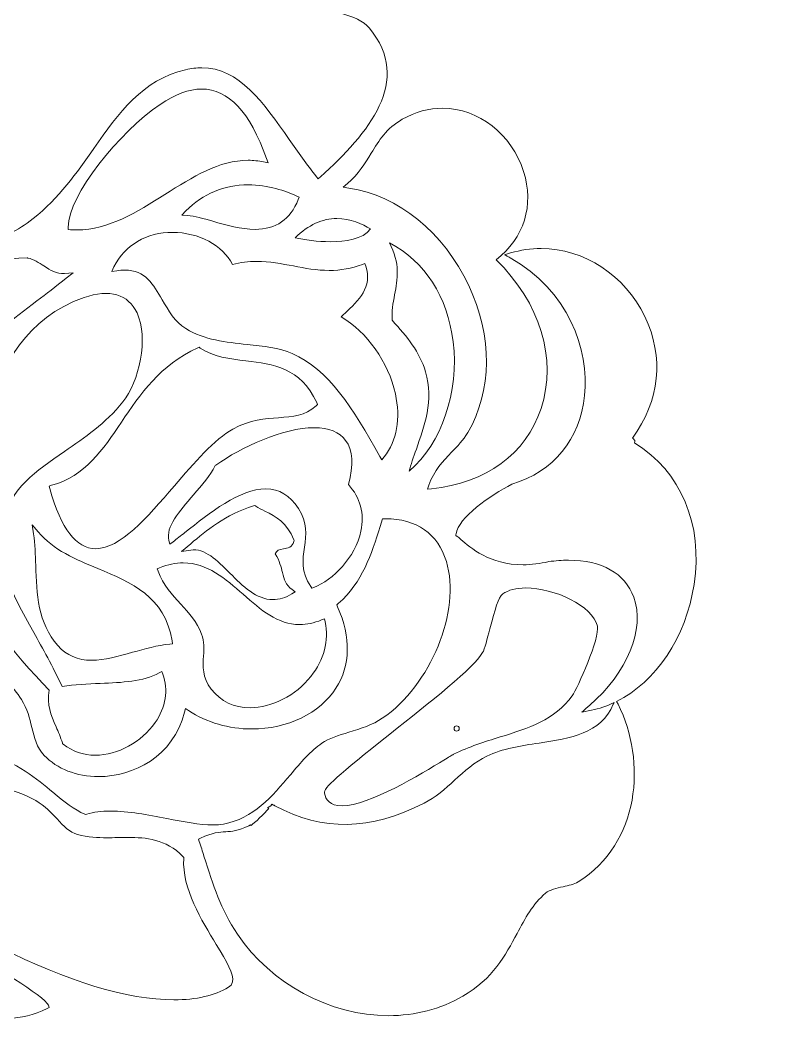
# Model space of a CAD drawing. Header units: millimetres. Extents: x -187 to 113, y -78 to 72.
# Drawn here: x -148.5 to -142.61, y -58.31 to -50.31 of the extents above; entities that cross this region are included whole.
import ezdxf

# ---------------------------------------------------------------- set-up
doc = ezdxf.new("R2010")
doc.units = ezdxf.units.MM
doc.header["$MEASUREMENT"] = 0
doc.layers.add('layer 1', color=7, linetype='Continuous')

msp = doc.modelspace()

# ---------------------------------------------------------------- linework, layer by layer
at = {"layer": 'layer 1', "color": 1, "lineweight": 35}
msp.add_open_spline([(38.43276, 72.15664), (38.43276, 72.15664), (-111.56738, 72.15664), (-111.56738, 72.15664), (-111.56738, 72.15664), (-152.98848, 72.15664), (-186.56732, 38.5779), (-186.56732, -2.84336), (-186.56732, -2.84336), (-186.56732, -44.26448), (-152.98848, -77.84336), (-111.56738, -77.84336), (-111.56738, -77.84336), (-111.56738, -77.84336), (38.43276, -77.84336), (38.43276, -77.84336), (38.43276, -77.84336), (79.85412, -77.84336), (113.43268, -44.26448), (113.43268, -2.84336), (113.43268, -2.84336), (113.43268, 38.5779), (79.85412, 72.15664), (38.43276, 72.15664)], degree=3, knots=[0, 0, 0, 0, 0.1428571, 0.1428571, 0.1428571, 0.1428572, 0.2857143, 0.2857143, 0.2857143, 0.2857143, 0.4285714, 0.4285714, 0.4285714, 0.4285714, 0.5714286, 0.5714286, 0.5714286, 0.5714286, 0.7142857, 0.7142857, 0.7142857, 0.7142857, 1, 1, 1, 1], dxfattribs=at)
msp.add_open_spline([(-181.35212, -6.19668), (-179.73306, -38.98574), (-153.05034, -66.0035), (-117.87722, -72.55)], degree=3, dxfattribs=at)
at = {"layer": 'layer 1', "color": 1, "lineweight": 9}
for points, knots in [([(-149.1832, -52.31978), (-149.1832, -52.31978), (-149.16802, -52.30616), (-149.16802, -52.30616), (-149.16802, -52.30616), (-149.04258, -52.1938), (-148.91284, -52.13776), (-148.77546, -52.07842), (-148.77546, -52.07842), (-148.65306, -52.02556), (-148.52648, -51.97088), (-148.40386, -51.87312), (-148.40386, -51.87312), (-148.20056, -51.7109), (-148.06006, -51.51182), (-147.92422, -51.31928), (-147.92422, -51.31928), (-147.72826, -51.04154), (-147.54318, -50.77924), (-147.20082, -50.69922), (-147.20082, -50.69922), (-147.1575, -50.68912), (-147.11502, -50.684), (-147.07452, -50.684), (-147.07452, -50.684), (-146.77948, -50.684), (-146.5875, -50.95856), (-146.3842, -51.24922), (-146.3842, -51.24922), (-146.31588, -51.3469), (-146.24526, -51.44792), (-146.16826, -51.5427), (-146.16826, -51.5427), (-146.16826, -51.5427), (-146.15466, -51.55938), (-146.15466, -51.55938), (-146.15466, -51.55938), (-146.15466, -51.55938), (-146.13874, -51.54498), (-146.13874, -51.54498), (-146.13874, -51.54498), (-145.75592, -51.19882), (-145.41042, -50.7887), (-145.75092, -50.3715), (-145.75092, -50.3715), (-145.80028, -50.31104), (-145.88248, -50.2846), (-145.96956, -50.25656), (-145.96956, -50.25656), (-146.05966, -50.22752), (-146.15286, -50.19754), (-146.20586, -50.12764), (-146.20586, -50.12764), (-146.24234, -50.07948), (-146.25978, -50.01096), (-146.2766, -49.94472), (-146.2766, -49.94472), (-146.29548, -49.87036), (-146.31502, -49.79352), (-146.3618, -49.73832), (-146.3618, -49.73832), (-146.4599, -49.6223), (-146.6252, -49.55308), (-146.80392, -49.55308), (-146.80392, -49.55308), (-146.95976, -49.55308), (-147.10362, -49.60426), (-147.20984, -49.69732), (-147.20984, -49.69732), (-147.32756, -49.70388), (-147.42884, -49.68068), (-147.5265, -49.6583), (-147.5265, -49.6583), (-147.6095, -49.63924), (-147.68796, -49.62122), (-147.77312, -49.62122), (-147.77312, -49.62122), (-147.81988, -49.62122), (-147.86422, -49.62672), (-147.90866, -49.63796), (-147.90866, -49.63796), (-148.44572, -49.7735), (-148.74268, -50.14462), (-148.8432, -50.80586), (-148.8432, -50.80586), (-148.86008, -50.91638), (-149.0012, -51.04638), (-149.1377, -51.1721), (-149.1377, -51.1721), (-149.28978, -51.31214), (-149.43342, -51.44442), (-149.44254, -51.5705), (-149.44254, -51.5705), (-149.46052, -51.81856), (-149.26358, -52.2296), (-149.19678, -52.30454), (-149.19678, -52.30454), (-149.19678, -52.30454), (-149.1832, -52.31978), (-149.1832, -52.31978)], [0, 0, 0, 0, 0.0384615, 0.0384615, 0.0384615, 0.0384615, 0.0769231, 0.0769231, 0.0769231, 0.0769231, 0.1153846, 0.1153846, 0.1153846, 0.1153846, 0.1538462, 0.1538462, 0.1538462, 0.1538462, 0.1923077, 0.1923077, 0.1923077, 0.1923077, 0.2307692, 0.2307692, 0.2307692, 0.2307692, 0.2692308, 0.2692308, 0.2692308, 0.2692308, 0.3076923, 0.3076923, 0.3076923, 0.3076923, 0.3461538, 0.3461538, 0.3461538, 0.3461539, 0.3846154, 0.3846154, 0.3846154, 0.3846154, 0.4230769, 0.4230769, 0.4230769, 0.4230769, 0.4615385, 0.4615385, 0.4615385, 0.4615385, 0.5, 0.5, 0.5, 0.5, 0.5384615, 0.5384615, 0.5384615, 0.5384615, 0.5769231, 0.5769231, 0.5769231, 0.5769231, 0.6153846, 0.6153846, 0.6153846, 0.6153846, 0.6538462, 0.6538462, 0.6538462, 0.6538462, 0.6923077, 0.6923077, 0.6923077, 0.6923077, 0.7307692, 0.7307692, 0.7307692, 0.7307692, 0.7692308, 0.7692308, 0.7692308, 0.7692308, 0.8076923, 0.8076923, 0.8076923, 0.8076923, 0.8461538, 0.8461538, 0.8461538, 0.8461539, 0.8846154, 0.8846154, 0.8846154, 0.8846154, 0.9230769, 0.9230769, 0.9230769, 0.9230769, 1, 1, 1, 1]), ([(-147.07584, -50.852), (-147.17482, -50.852), (-147.2846, -50.89266), (-147.4022, -50.97278), (-147.4022, -50.97278), (-147.72188, -51.19052), (-148.12738, -51.68938), (-148.12738, -51.93954), (-148.12738, -51.93954), (-148.12738, -51.93954), (-148.12738, -51.9587), (-148.12738, -51.9587), (-148.12738, -51.9587), (-148.12738, -51.9587), (-148.10846, -51.9602), (-148.10846, -51.9602), (-148.10846, -51.9602), (-148.09136, -51.9616), (-148.07424, -51.9623), (-148.0573, -51.9623), (-148.0573, -51.9623), (-147.8096, -51.96228), (-147.58348, -51.81998), (-147.36478, -51.6824), (-147.36478, -51.6824), (-147.14464, -51.5439), (-146.93668, -51.4131), (-146.70814, -51.4131), (-146.70814, -51.4131), (-146.6675, -51.4131), (-146.62678, -51.41742), (-146.5871, -51.42596), (-146.5871, -51.42596), (-146.5871, -51.42596), (-146.5511, -51.43368), (-146.5511, -51.43368), (-146.5511, -51.43368), (-146.5511, -51.43368), (-146.56354, -51.39864), (-146.56354, -51.39864), (-146.56354, -51.39864), (-146.69426, -51.0308), (-146.86186, -50.85202), (-147.07584, -50.852)], [0, 0, 0, 0, 0.0833333, 0.0833333, 0.0833333, 0.0833333, 0.1666667, 0.1666667, 0.1666667, 0.1666667, 0.25, 0.25, 0.25, 0.25, 0.3333333, 0.3333333, 0.3333333, 0.3333333, 0.4166667, 0.4166667, 0.4166667, 0.4166667, 0.5, 0.5, 0.5, 0.5, 0.5833333, 0.5833333, 0.5833333, 0.5833333, 0.6666667, 0.6666667, 0.6666667, 0.6666667, 0.75, 0.75, 0.75, 0.75, 0.8333333, 0.8333333, 0.8333333, 0.8333333, 1, 1, 1, 1]), ([(-144.39804, -53.36872), (-144.26914, -52.97798), (-144.40516, -52.53138), (-144.7532, -52.19782), (-144.7532, -52.19782), (-144.5323, -52.0252), (-144.45102, -51.76686), (-144.53574, -51.50184), (-144.53574, -51.50184), (-144.62964, -51.2079), (-144.89226, -51.00264), (-145.1743, -51.00264), (-145.1743, -51.00264), (-145.28236, -51.00262), (-145.38934, -51.03212), (-145.4923, -51.09026), (-145.4923, -51.09026), (-145.61786, -51.16114), (-145.67604, -51.25678), (-145.73762, -51.35806), (-145.73762, -51.35806), (-145.7861, -51.43778), (-145.83624, -51.52024), (-145.92388, -51.59614), (-145.92388, -51.59614), (-145.92388, -51.59614), (-145.9583, -51.62592), (-145.9583, -51.62592), (-145.9583, -51.62592), (-145.9583, -51.62592), (-145.91348, -51.63242), (-145.91348, -51.63242), (-145.91348, -51.63242), (-145.52674, -51.68866), (-145.1646, -51.98264), (-144.9684, -52.3997), (-144.9684, -52.3997), (-144.78026, -52.79958), (-144.78324, -53.23306), (-144.97634, -53.55932), (-144.97634, -53.55932), (-145.01198, -53.61966), (-145.05658, -53.66574), (-145.10384, -53.71446), (-145.10384, -53.71446), (-145.17172, -53.7845), (-145.24192, -53.85696), (-145.28294, -53.97424), (-145.28294, -53.97424), (-145.28294, -53.97424), (-145.2937, -54.00498), (-145.2937, -54.00498), (-145.2937, -54.00498), (-145.2937, -54.00498), (-145.2616, -54.00178), (-145.2616, -54.00178), (-145.2616, -54.00178), (-144.83144, -53.9591), (-144.51666, -53.72836), (-144.39804, -53.36872)], [0, 0, 0, 0, 0.0625, 0.0625, 0.0625, 0.0625, 0.125, 0.125, 0.125, 0.125, 0.1875, 0.1875, 0.1875, 0.1875, 0.25, 0.25, 0.25, 0.25, 0.3125, 0.3125, 0.3125, 0.3125, 0.375, 0.375, 0.375, 0.375, 0.4375, 0.4375, 0.4375, 0.4375, 0.5, 0.5, 0.5, 0.5, 0.5625, 0.5625, 0.5625, 0.5625, 0.625, 0.625, 0.625, 0.625, 0.6875, 0.6875, 0.6875, 0.6875, 0.75, 0.75, 0.75, 0.75, 0.8125, 0.8125, 0.8125, 0.8125, 0.875, 0.875, 0.875, 0.875, 1, 1, 1, 1]), ([(-146.70808, -51.60634), (-146.89744, -51.60634), (-147.06296, -51.67584), (-147.2, -51.81294), (-147.2, -51.81294), (-147.2, -51.81294), (-147.23204, -51.84494), (-147.23204, -51.84494), (-147.23204, -51.84494), (-147.23204, -51.84494), (-147.18714, -51.84834), (-147.18714, -51.84834), (-147.18714, -51.84834), (-147.13162, -51.8526), (-147.06076, -51.87272), (-146.98574, -51.89408), (-146.98574, -51.89408), (-146.88126, -51.9238), (-146.76282, -51.95748), (-146.65314, -51.95748), (-146.65314, -51.95748), (-146.48768, -51.95746), (-146.37632, -51.88068), (-146.31266, -51.72274), (-146.31266, -51.72274), (-146.31266, -51.72274), (-146.30522, -51.70432), (-146.30522, -51.70432), (-146.30522, -51.70432), (-146.30522, -51.70432), (-146.32312, -51.69602), (-146.32312, -51.69602), (-146.32312, -51.69602), (-146.41174, -51.65512), (-146.5505, -51.60636), (-146.70808, -51.60634)], [0, 0, 0, 0, 0.1, 0.1, 0.1, 0.1, 0.2, 0.2, 0.2, 0.2, 0.3, 0.3, 0.3, 0.3, 0.4, 0.4, 0.4, 0.4, 0.5, 0.5, 0.5, 0.5, 0.6, 0.6, 0.6, 0.6, 0.7, 0.7, 0.7, 0.7, 0.8, 0.8, 0.8, 0.8, 1, 1, 1, 1]), ([(-146.05816, -52.05518), (-146.1615, -52.05518), (-146.26446, -52.04008), (-146.33744, -52.02358), (-146.33744, -52.02358), (-146.2326, -51.92278), (-146.12196, -51.8717), (-146.0081, -51.8717), (-146.0081, -51.8717), (-145.90126, -51.87168), (-145.8079, -51.91614), (-145.74242, -51.95444), (-145.74242, -51.95444), (-145.80334, -52.03716), (-145.9458, -52.05518), (-146.05816, -52.05518)], [0, 0, 0, 0, 0.2, 0.2, 0.2, 0.2, 0.4, 0.4, 0.4, 0.4, 0.6, 0.6, 0.6, 0.6, 1, 1, 1, 1]), ([(-145.65396, -53.77444), (-145.65396, -53.77444), (-145.6351, -53.75018), (-145.6351, -53.75018), (-145.6351, -53.75018), (-145.53584, -53.6224), (-145.50444, -53.4461), (-145.54662, -53.25378), (-145.54662, -53.25378), (-145.60148, -53.00332), (-145.77216, -52.76378), (-145.9758, -52.64788), (-145.9758, -52.64788), (-145.9661, -52.63868), (-145.95624, -52.62948), (-145.94646, -52.6203), (-145.94646, -52.6203), (-145.83722, -52.51828), (-145.72428, -52.4129), (-145.78096, -52.2471), (-145.78096, -52.2471), (-145.78096, -52.2471), (-145.7878, -52.22716), (-145.7878, -52.22716), (-145.7878, -52.22716), (-145.7878, -52.22716), (-145.80738, -52.2344), (-145.80738, -52.2344), (-145.80738, -52.2344), (-145.89288, -52.26594), (-145.97834, -52.28128), (-146.06884, -52.28128), (-146.06884, -52.28128), (-146.1664, -52.28126), (-146.26016, -52.26352), (-146.35088, -52.24628), (-146.35088, -52.24628), (-146.44342, -52.22874), (-146.53912, -52.2106), (-146.6406, -52.2106), (-146.6406, -52.2106), (-146.70636, -52.21058), (-146.76874, -52.21814), (-146.83078, -52.2336), (-146.83078, -52.2336), (-146.90766, -52.08418), (-147.09894, -51.98116), (-147.30336, -51.98116), (-147.30336, -51.98116), (-147.50984, -51.98116), (-147.67848, -52.08048), (-147.76602, -52.25374), (-147.76602, -52.25374), (-147.76602, -52.25374), (-147.78414, -52.28956), (-147.78414, -52.28956), (-147.78414, -52.28956), (-147.78414, -52.28956), (-147.7448, -52.28366), (-147.7448, -52.28366), (-147.7448, -52.28366), (-147.72264, -52.28036), (-147.7013, -52.2787), (-147.68146, -52.2787), (-147.68146, -52.2787), (-147.51894, -52.27866), (-147.45402, -52.39222), (-147.38534, -52.5125), (-147.38534, -52.5125), (-147.33654, -52.59784), (-147.28612, -52.6861), (-147.19878, -52.74006), (-147.19878, -52.74006), (-147.05364, -52.82964), (-146.88198, -52.84744), (-146.7159, -52.86468), (-146.7159, -52.86468), (-146.58672, -52.87804), (-146.46468, -52.89072), (-146.36134, -52.93564), (-146.36134, -52.93564), (-146.07196, -53.06146), (-145.88432, -53.36452), (-145.66904, -53.74762), (-145.66904, -53.74762), (-145.66904, -53.74762), (-145.65396, -53.77444), (-145.65396, -53.77444)], [0, 0, 0, 0, 0.0434783, 0.0434783, 0.0434783, 0.0434783, 0.0869565, 0.0869565, 0.0869565, 0.0869565, 0.1304348, 0.1304348, 0.1304348, 0.1304348, 0.173913, 0.173913, 0.173913, 0.1739131, 0.2173913, 0.2173913, 0.2173913, 0.2173913, 0.2608696, 0.2608696, 0.2608696, 0.2608696, 0.3043478, 0.3043478, 0.3043478, 0.3043478, 0.3478261, 0.3478261, 0.3478261, 0.3478261, 0.3913043, 0.3913043, 0.3913043, 0.3913044, 0.4347826, 0.4347826, 0.4347826, 0.4347826, 0.4782609, 0.4782609, 0.4782609, 0.4782609, 0.5217391, 0.5217391, 0.5217391, 0.5217391, 0.5652174, 0.5652174, 0.5652174, 0.5652174, 0.6086957, 0.6086957, 0.6086957, 0.6086957, 0.6521739, 0.6521739, 0.6521739, 0.6521739, 0.6956522, 0.6956522, 0.6956522, 0.6956522, 0.7391304, 0.7391304, 0.7391304, 0.7391304, 0.7826087, 0.7826087, 0.7826087, 0.7826087, 0.826087, 0.826087, 0.826087, 0.826087, 0.8695652, 0.8695652, 0.8695652, 0.8695652, 0.9130435, 0.9130435, 0.9130435, 0.9130435, 1, 1, 1, 1]), ([(-145.09128, -52.84368), (-145.13386, -52.48928), (-145.3157, -52.2086), (-145.59418, -52.06314), (-145.59418, -52.06314), (-145.5066, -52.22578), (-145.53016, -52.3513), (-145.55306, -52.4731), (-145.55306, -52.4731), (-145.56566, -52.54038), (-145.57762, -52.60404), (-145.572, -52.67424), (-145.572, -52.67424), (-145.45494, -52.80384), (-145.3547, -52.92446), (-145.3089, -53.08018), (-145.3089, -53.08018), (-145.24314, -53.304), (-145.31994, -53.5173), (-145.38168, -53.68872), (-145.38168, -53.68872), (-145.40504, -53.7537), (-145.42612, -53.8121), (-145.4371, -53.86342), (-145.4371, -53.86342), (-145.18184, -53.6413), (-145.04378, -53.23936), (-145.09128, -52.84368)], [0, 0, 0, 0, 0.25, 0.25, 0.25, 0.25, 0.375, 0.375, 0.375, 0.375, 0.5, 0.5, 0.5, 0.5, 0.625, 0.625, 0.625, 0.625, 0.75, 0.75, 0.75, 0.75, 0.875, 0.875, 0.875, 0.875, 1, 1, 1, 1]), ([(-143.66186, -53.64008), (-143.6604, -53.6377), (-143.6595, -53.63492), (-143.65898, -53.63178), (-143.65898, -53.63178), (-143.65698, -53.6186), (-143.66496, -53.61012), (-143.67742, -53.60362), (-143.67742, -53.60362), (-143.46234, -53.31056), (-143.42638, -52.96254), (-143.5796, -52.6447), (-143.5796, -52.6447), (-143.73654, -52.31902), (-144.0577, -52.10862), (-144.39782, -52.10862), (-144.39782, -52.10862), (-144.47844, -52.1086), (-144.55942, -52.12038), (-144.63854, -52.1436), (-144.63854, -52.1436), (-144.63854, -52.1436), (-144.68636, -52.15764), (-144.68636, -52.15764), (-144.68636, -52.15764), (-144.68636, -52.15764), (-144.64262, -52.18172), (-144.64262, -52.18172), (-144.64262, -52.18172), (-144.18454, -52.43418), (-144.01748, -52.9084), (-144.05512, -53.26638), (-144.05512, -53.26638), (-144.09152, -53.6128), (-144.29898, -53.86718), (-144.62772, -53.96566), (-144.62772, -53.96566), (-144.80028, -54.05374), (-145.0512, -54.2333), (-145.06872, -54.35656), (-145.06872, -54.35656), (-145.06872, -54.35656), (-145.07056, -54.36982), (-145.07056, -54.36982), (-145.07056, -54.36982), (-145.07056, -54.36982), (-145.0594, -54.377), (-145.0594, -54.377), (-145.0594, -54.377), (-145.0531, -54.38106), (-145.04222, -54.39066), (-145.02958, -54.40174), (-145.02958, -54.40174), (-144.95618, -54.46636), (-144.80336, -54.60088), (-144.53954, -54.60088), (-144.53954, -54.60088), (-144.47434, -54.60088), (-144.40584, -54.59236), (-144.33806, -54.57596), (-144.33806, -54.57596), (-144.28416, -54.56872), (-144.23188, -54.56508), (-144.18282, -54.56508), (-144.18282, -54.56508), (-143.91902, -54.56506), (-143.73608, -54.66826), (-143.66764, -54.85562), (-143.66764, -54.85562), (-143.576, -55.10644), (-143.71662, -55.4501), (-144.01744, -55.71068), (-144.01744, -55.71068), (-144.01744, -55.71068), (-144.07656, -55.7619), (-144.07656, -55.7619), (-144.07656, -55.7619), (-144.07656, -55.7619), (-144.00012, -55.74678), (-144.00012, -55.74678), (-144.00012, -55.74678), (-143.93914, -55.73472), (-143.87994, -55.71418), (-143.8227, -55.6876), (-143.8227, -55.6876), (-143.8227, -55.6876), (-143.82828, -55.70028), (-143.82828, -55.70028), (-143.82828, -55.70028), (-143.9302, -55.93252), (-144.16512, -55.96808), (-144.4139, -56.00568), (-144.4139, -56.00568), (-144.55524, -56.02708), (-144.70142, -56.0492), (-144.82622, -56.10946), (-144.82622, -56.10946), (-144.92068, -56.15514), (-145.00176, -56.22814), (-145.08018, -56.29874), (-145.08018, -56.29874), (-145.15488, -56.36602), (-145.23218, -56.43564), (-145.31958, -56.4795), (-145.31958, -56.4795), (-145.74958, -56.69564), (-146.11504, -56.70248), (-146.49796, -56.50048), (-146.49796, -56.50048), (-146.49796, -56.50048), (-146.50176, -56.49424), (-146.50176, -56.49424), (-146.50176, -56.49424), (-146.50176, -56.49424), (-146.50878, -56.49424), (-146.50878, -56.49424), (-146.50878, -56.49424), (-146.50878, -56.49424), (-146.52142, -56.48646), (-146.52142, -56.48646), (-146.52142, -56.48646), (-146.52142, -56.48646), (-146.5281, -56.49966), (-146.5281, -56.49966), (-146.5281, -56.49966), (-146.5281, -56.49966), (-146.55588, -56.5165), (-146.55588, -56.5165), (-146.55588, -56.5165), (-146.55588, -56.5165), (-146.5453, -56.52212), (-146.5453, -56.52212), (-146.5453, -56.52212), (-146.57894, -56.55908), (-146.65828, -56.6386), (-146.68526, -56.65466), (-146.68526, -56.65466), (-146.68526, -56.65466), (-146.68846, -56.65062), (-146.68846, -56.65062), (-146.68846, -56.65062), (-146.68846, -56.65062), (-146.70308, -56.6577), (-146.70308, -56.6577), (-146.70308, -56.6577), (-146.79024, -56.69982), (-146.83644, -56.7022), (-146.88532, -56.7047), (-146.88532, -56.7047), (-146.93602, -56.70722), (-146.98852, -56.70988), (-147.08298, -56.75548), (-147.08298, -56.75548), (-147.08298, -56.75548), (-147.0992, -56.7633), (-147.0992, -56.7633), (-147.0992, -56.7633), (-147.0992, -56.7633), (-147.09362, -56.7806), (-147.09362, -56.7806), (-147.09362, -56.7806), (-147.08054, -56.82112), (-147.0683, -56.86016), (-147.0564, -56.89794), (-147.0564, -56.89794), (-146.98322, -57.13034), (-146.9255, -57.31394), (-146.79136, -57.51318), (-146.79136, -57.51318), (-146.52872, -57.90266), (-146.06166, -58.15434), (-145.6014, -58.15438), (-145.6014, -58.15438), (-145.39082, -58.15438), (-145.19342, -58.10258), (-145.01456, -58.00048), (-145.01456, -58.00048), (-144.77976, -57.86652), (-144.67776, -57.67584), (-144.58778, -57.5076), (-144.58778, -57.5076), (-144.52354, -57.38742), (-144.46288, -57.27396), (-144.36204, -57.1891), (-144.36204, -57.1891), (-144.32952, -57.1617), (-144.27594, -57.14972), (-144.22414, -57.13816), (-144.22414, -57.13816), (-144.1794, -57.12816), (-144.13716, -57.1187), (-144.10606, -57.09948), (-144.10606, -57.09948), (-143.6196, -56.79738), (-143.56398, -56.15028), (-143.79128, -55.69928), (-143.79128, -55.69928), (-143.79128, -55.69928), (-143.80204, -55.6779), (-143.80204, -55.6779), (-143.80204, -55.6779), (-143.49416, -55.52482), (-143.25456, -55.17388), (-143.1914, -54.75564), (-143.1914, -54.75564), (-143.11956, -54.2801), (-143.29488, -53.86764), (-143.66186, -53.64008)], [0, 0, 0, 0, 0.0188679, 0.0188679, 0.0188679, 0.0188679, 0.0377358, 0.0377358, 0.0377358, 0.0377359, 0.0566038, 0.0566038, 0.0566038, 0.0566038, 0.0754717, 0.0754717, 0.0754717, 0.0754717, 0.0943396, 0.0943396, 0.0943396, 0.0943396, 0.1132075, 0.1132075, 0.1132075, 0.1132076, 0.1320755, 0.1320755, 0.1320755, 0.1320755, 0.1509434, 0.1509434, 0.1509434, 0.1509434, 0.1698113, 0.1698113, 0.1698113, 0.1698113, 0.1886792, 0.1886792, 0.1886792, 0.1886793, 0.2075472, 0.2075472, 0.2075472, 0.2075472, 0.2264151, 0.2264151, 0.2264151, 0.2264151, 0.245283, 0.245283, 0.245283, 0.245283, 0.2641509, 0.2641509, 0.2641509, 0.264151, 0.2830189, 0.2830189, 0.2830189, 0.2830189, 0.3018868, 0.3018868, 0.3018868, 0.3018868, 0.3207547, 0.3207547, 0.3207547, 0.3207547, 0.3396226, 0.3396226, 0.3396226, 0.3396227, 0.3584906, 0.3584906, 0.3584906, 0.3584906, 0.3773585, 0.3773585, 0.3773585, 0.3773585, 0.3962264, 0.3962264, 0.3962264, 0.3962264, 0.4150943, 0.4150943, 0.4150943, 0.4150943, 0.4339623, 0.4339623, 0.4339623, 0.4339623, 0.4528302, 0.4528302, 0.4528302, 0.4528302, 0.4716981, 0.4716981, 0.4716981, 0.4716981, 0.490566, 0.490566, 0.490566, 0.490566, 0.509434, 0.509434, 0.509434, 0.509434, 0.5283019, 0.5283019, 0.5283019, 0.5283019, 0.5471698, 0.5471698, 0.5471698, 0.5471698, 0.5660377, 0.5660377, 0.5660377, 0.5660377, 0.5849057, 0.5849057, 0.5849057, 0.5849057, 0.6037736, 0.6037736, 0.6037736, 0.6037736, 0.6226415, 0.6226415, 0.6226415, 0.6226415, 0.6415094, 0.6415094, 0.6415094, 0.6415094, 0.6603774, 0.6603774, 0.6603774, 0.6603774, 0.6792453, 0.6792453, 0.6792453, 0.6792453, 0.6981132, 0.6981132, 0.6981132, 0.6981132, 0.7169811, 0.7169811, 0.7169811, 0.7169811, 0.7358491, 0.7358491, 0.7358491, 0.7358491, 0.754717, 0.754717, 0.754717, 0.754717, 0.7735849, 0.7735849, 0.7735849, 0.7735849, 0.7924528, 0.7924528, 0.7924528, 0.7924528, 0.8113208, 0.8113208, 0.8113208, 0.8113208, 0.8301887, 0.8301887, 0.8301887, 0.8301887, 0.8490566, 0.8490566, 0.8490566, 0.8490566, 0.8679245, 0.8679245, 0.8679245, 0.8679245, 0.8867925, 0.8867925, 0.8867925, 0.8867925, 0.9056604, 0.9056604, 0.9056604, 0.9056604, 0.9245283, 0.9245283, 0.9245283, 0.9245283, 0.9433962, 0.9433962, 0.9433962, 0.9433962, 0.9622642, 0.9622642, 0.9622642, 0.9622642, 1, 1, 1, 1]), ([(-149.02652, -54.71586), (-149.02652, -54.71586), (-149.01216, -54.71896), (-149.01216, -54.71896), (-149.01216, -54.71896), (-149.01216, -54.71896), (-149.0046, -54.70618), (-149.0046, -54.70618), (-149.0046, -54.70618), (-148.84818, -54.44034), (-148.8842, -54.12718), (-148.91896, -53.82434), (-148.91896, -53.82434), (-148.95286, -53.52878), (-148.98796, -53.22318), (-148.8381, -52.97182), (-148.8381, -52.97182), (-148.72888, -52.78834), (-148.57192, -52.67048), (-148.3732, -52.52122), (-148.3732, -52.52122), (-148.29988, -52.46612), (-148.22404, -52.40918), (-148.14202, -52.34266), (-148.14202, -52.34266), (-148.14202, -52.34266), (-148.08894, -52.2997), (-148.08894, -52.2997), (-148.08894, -52.2997), (-148.08894, -52.2997), (-148.15662, -52.30584), (-148.15662, -52.30584), (-148.15662, -52.30584), (-148.2181, -52.3113), (-148.26644, -52.27962), (-148.31852, -52.2458), (-148.31852, -52.2458), (-148.35768, -52.22036), (-148.39818, -52.19408), (-148.44532, -52.1834), (-148.44532, -52.1834), (-148.44532, -52.1834), (-148.44764, -52.18288), (-148.44764, -52.18288), (-148.44764, -52.18288), (-148.44764, -52.18288), (-148.45, -52.18288), (-148.45, -52.18288), (-148.45, -52.18288), (-148.81202, -52.18648), (-149.13272, -52.37424), (-149.3078, -52.68516), (-149.3078, -52.68516), (-149.4683, -52.97014), (-149.47352, -53.30106), (-149.32236, -53.57258), (-149.32236, -53.57258), (-149.41072, -53.7745), (-149.4963, -54.18456), (-149.35946, -54.46062), (-149.35946, -54.46062), (-149.29206, -54.59664), (-149.18004, -54.68252), (-149.02652, -54.71586)], [0, 0, 0, 0, 0.0588235, 0.0588235, 0.0588235, 0.0588235, 0.1176471, 0.1176471, 0.1176471, 0.1176471, 0.1764706, 0.1764706, 0.1764706, 0.1764706, 0.2352941, 0.2352941, 0.2352941, 0.2352941, 0.2941176, 0.2941176, 0.2941176, 0.2941177, 0.3529412, 0.3529412, 0.3529412, 0.3529412, 0.4117647, 0.4117647, 0.4117647, 0.4117647, 0.4705882, 0.4705882, 0.4705882, 0.4705882, 0.5294118, 0.5294118, 0.5294118, 0.5294118, 0.5882353, 0.5882353, 0.5882353, 0.5882353, 0.6470588, 0.6470588, 0.6470588, 0.6470588, 0.7058824, 0.7058824, 0.7058824, 0.7058824, 0.7647059, 0.7647059, 0.7647059, 0.7647059, 0.8235294, 0.8235294, 0.8235294, 0.8235294, 0.8823529, 0.8823529, 0.8823529, 0.882353, 1, 1, 1, 1]), ([(-148.22236, -55.878), (-148.2048, -55.91796), (-148.18662, -55.9593), (-148.17292, -56.00462), (-148.17292, -56.00462), (-148.17292, -56.00462), (-148.17106, -56.01078), (-148.17106, -56.01078), (-148.17106, -56.01078), (-148.17106, -56.01078), (-148.16604, -56.01482), (-148.16604, -56.01482), (-148.16604, -56.01482), (-148.09512, -56.07188), (-148.00742, -56.10208), (-147.91244, -56.10208), (-147.91244, -56.10208), (-147.73722, -56.10208), (-147.54796, -55.99858), (-147.44146, -55.84454), (-147.44146, -55.84454), (-147.35754, -55.72312), (-147.33598, -55.58794), (-147.38074, -55.46386), (-147.38074, -55.46386), (-147.38074, -55.46386), (-147.38878, -55.44146), (-147.38878, -55.44146), (-147.38878, -55.44146), (-147.38878, -55.44146), (-147.40964, -55.4527), (-147.40964, -55.4527), (-147.40964, -55.4527), (-147.53826, -55.5223), (-147.70146, -55.52876), (-147.87422, -55.53564), (-147.87422, -55.53564), (-147.97418, -55.53958), (-148.0774, -55.54372), (-148.17456, -55.5611), (-148.17456, -55.5611), (-148.24946, -55.40102), (-148.32842, -55.26008), (-148.39832, -55.13532), (-148.39832, -55.13532), (-148.58204, -54.80734), (-148.71478, -54.57038), (-148.6427, -54.26296), (-148.6427, -54.26296), (-148.58048, -53.9971), (-148.38386, -53.86308), (-148.15616, -53.70792), (-148.15616, -53.70792), (-147.99738, -53.59964), (-147.83314, -53.48772), (-147.69658, -53.3181), (-147.69658, -53.3181), (-147.56738, -53.1579), (-147.49028, -52.8159), (-147.58446, -52.61508), (-147.58446, -52.61508), (-147.65292, -52.46914), (-147.80068, -52.42532), (-148.00242, -52.49518), (-148.00242, -52.49518), (-148.45188, -52.65062), (-148.67026, -53.0508), (-148.7207, -53.34628), (-148.7207, -53.34628), (-148.74148, -53.4685), (-148.7144, -53.58994), (-148.68816, -53.7074), (-148.68816, -53.7074), (-148.66724, -53.80126), (-148.64746, -53.88992), (-148.65094, -53.97714), (-148.65094, -53.97714), (-148.65588, -54.0941), (-148.70536, -54.18954), (-148.75322, -54.28174), (-148.75322, -54.28174), (-148.79064, -54.35386), (-148.82592, -54.42194), (-148.83608, -54.4942), (-148.83608, -54.4942), (-148.89844, -54.93356), (-148.55586, -55.29716), (-148.27644, -55.59006), (-148.27644, -55.59006), (-148.29992, -55.70134), (-148.26222, -55.78724), (-148.22236, -55.878)], [0, 0, 0, 0, 0.0416667, 0.0416667, 0.0416667, 0.0416667, 0.0833333, 0.0833333, 0.0833333, 0.0833333, 0.125, 0.125, 0.125, 0.125, 0.1666667, 0.1666667, 0.1666667, 0.1666667, 0.2083333, 0.2083333, 0.2083333, 0.2083333, 0.25, 0.25, 0.25, 0.25, 0.2916667, 0.2916667, 0.2916667, 0.2916667, 0.3333333, 0.3333333, 0.3333333, 0.3333333, 0.375, 0.375, 0.375, 0.375, 0.4166667, 0.4166667, 0.4166667, 0.4166667, 0.4583333, 0.4583333, 0.4583333, 0.4583333, 0.5, 0.5, 0.5, 0.5, 0.5416667, 0.5416667, 0.5416667, 0.5416667, 0.5833333, 0.5833333, 0.5833333, 0.5833333, 0.625, 0.625, 0.625, 0.625, 0.6666667, 0.6666667, 0.6666667, 0.6666667, 0.7083333, 0.7083333, 0.7083333, 0.7083333, 0.75, 0.75, 0.75, 0.75, 0.7916667, 0.7916667, 0.7916667, 0.7916667, 0.8333333, 0.8333333, 0.8333333, 0.8333333, 0.875, 0.875, 0.875, 0.875, 0.9166667, 0.9166667, 0.9166667, 0.9166667, 1, 1, 1, 1]), ([(-148.2578, -53.97474), (-148.2578, -53.97474), (-148.27772, -53.98034), (-148.27772, -53.98034), (-148.27772, -53.98034), (-148.27772, -53.98034), (-148.27206, -54.00042), (-148.27206, -54.00042), (-148.27206, -54.00042), (-148.18224, -54.31906), (-148.06382, -54.47398), (-147.90992, -54.47404), (-147.90992, -54.47404), (-147.71696, -54.47404), (-147.50932, -54.23322), (-147.28956, -53.97824), (-147.28956, -53.97824), (-147.13414, -53.79788), (-146.9734, -53.61142), (-146.82768, -53.53162), (-146.82768, -53.53162), (-146.69306, -53.45786), (-146.57406, -53.44938), (-146.469, -53.44188), (-146.469, -53.44188), (-146.35644, -53.43384), (-146.25926, -53.42696), (-146.17132, -53.34744), (-146.17132, -53.34744), (-146.17132, -53.34744), (-146.15996, -53.33718), (-146.15996, -53.33718), (-146.15996, -53.33718), (-146.15996, -53.33718), (-146.1664, -53.32322), (-146.1664, -53.32322), (-146.1664, -53.32322), (-146.29454, -53.04536), (-146.51344, -53.01916), (-146.72516, -52.9938), (-146.72516, -52.9938), (-146.85632, -52.97808), (-146.9802, -52.96326), (-147.08548, -52.89272), (-147.08548, -52.89272), (-147.08548, -52.89272), (-147.09492, -52.88638), (-147.09492, -52.88638), (-147.09492, -52.88638), (-147.09492, -52.88638), (-147.10526, -52.89114), (-147.10526, -52.89114), (-147.10526, -52.89114), (-147.40406, -53.02852), (-147.55838, -53.2569), (-147.70758, -53.47776), (-147.70758, -53.47776), (-147.85446, -53.69524), (-147.99322, -53.90064), (-148.2578, -53.97474)], [0, 0, 0, 0, 0.0625, 0.0625, 0.0625, 0.0625, 0.125, 0.125, 0.125, 0.125, 0.1875, 0.1875, 0.1875, 0.1875, 0.25, 0.25, 0.25, 0.25, 0.3125, 0.3125, 0.3125, 0.3125, 0.375, 0.375, 0.375, 0.375, 0.4375, 0.4375, 0.4375, 0.4375, 0.5, 0.5, 0.5, 0.5, 0.5625, 0.5625, 0.5625, 0.5625, 0.625, 0.625, 0.625, 0.625, 0.6875, 0.6875, 0.6875, 0.6875, 0.75, 0.75, 0.75, 0.75, 0.8125, 0.8125, 0.8125, 0.8125, 0.875, 0.875, 0.875, 0.875, 1, 1, 1, 1]), ([(-145.81872, -54.3348), (-145.7899, -54.19816), (-145.8238, -54.07212), (-145.91666, -53.96958), (-145.91666, -53.96958), (-145.87466, -53.81454), (-145.88226, -53.69718), (-145.93932, -53.62056), (-145.93932, -53.62056), (-145.98852, -53.55446), (-146.07186, -53.52098), (-146.18698, -53.52098), (-146.18698, -53.52098), (-146.43432, -53.52096), (-146.7626, -53.6738), (-146.963, -53.81576), (-146.963, -53.81576), (-146.963, -53.81576), (-146.96732, -53.81884), (-146.96732, -53.81884), (-146.96732, -53.81884), (-146.96732, -53.81884), (-146.96966, -53.82366), (-146.96966, -53.82366), (-146.96966, -53.82366), (-147.00352, -53.89394), (-147.07266, -53.97338), (-147.13948, -54.05016), (-147.13948, -54.05016), (-147.25284, -54.18038), (-147.35998, -54.30344), (-147.33272, -54.40888), (-147.33272, -54.40888), (-147.33272, -54.40888), (-147.32498, -54.43884), (-147.32498, -54.43884), (-147.32498, -54.43884), (-147.32498, -54.43884), (-147.30056, -54.42014), (-147.30056, -54.42014), (-147.30056, -54.42014), (-147.27114, -54.39766), (-147.23968, -54.37266), (-147.20652, -54.3463), (-147.20652, -54.3463), (-147.01368, -54.19304), (-146.77372, -54.00234), (-146.56812, -54.00234), (-146.56812, -54.00234), (-146.46278, -54.00232), (-146.37878, -54.05286), (-146.31138, -54.15682), (-146.31138, -54.15682), (-146.23736, -54.27118), (-146.25056, -54.36368), (-146.26448, -54.46154), (-146.26448, -54.46154), (-146.27826, -54.55828), (-146.29256, -54.65834), (-146.21406, -54.77266), (-146.21406, -54.77266), (-146.21406, -54.77266), (-146.2047, -54.78626), (-146.2047, -54.78626), (-146.2047, -54.78626), (-146.2047, -54.78626), (-146.18952, -54.78004), (-146.18952, -54.78004), (-146.18952, -54.78004), (-146.039, -54.71862), (-145.86334, -54.54596), (-145.81872, -54.3348)], [0, 0, 0, 0, 0.0526316, 0.0526316, 0.0526316, 0.0526316, 0.1052632, 0.1052632, 0.1052632, 0.1052632, 0.1578947, 0.1578947, 0.1578947, 0.1578947, 0.2105263, 0.2105263, 0.2105263, 0.2105263, 0.2631579, 0.2631579, 0.2631579, 0.2631579, 0.3157895, 0.3157895, 0.3157895, 0.3157895, 0.3684211, 0.3684211, 0.3684211, 0.3684211, 0.4210526, 0.4210526, 0.4210526, 0.4210526, 0.4736842, 0.4736842, 0.4736842, 0.4736842, 0.5263158, 0.5263158, 0.5263158, 0.5263158, 0.5789474, 0.5789474, 0.5789474, 0.5789474, 0.6315789, 0.6315789, 0.6315789, 0.631579, 0.6842105, 0.6842105, 0.6842105, 0.6842105, 0.7368421, 0.7368421, 0.7368421, 0.7368421, 0.7894737, 0.7894737, 0.7894737, 0.7894737, 0.8421053, 0.8421053, 0.8421053, 0.8421053, 0.8947368, 0.8947368, 0.8947368, 0.8947369, 1, 1, 1, 1]), ([(-146.42912, -54.4759), (-146.39764, -54.47026), (-146.35842, -54.46332), (-146.34682, -54.41716), (-146.34682, -54.41716), (-146.34682, -54.41716), (-146.3452, -54.41062), (-146.3452, -54.41062), (-146.3452, -54.41062), (-146.3452, -54.41062), (-146.34768, -54.40434), (-146.34768, -54.40434), (-146.34768, -54.40434), (-146.40232, -54.26656), (-146.4903, -54.22174), (-146.5754, -54.17836), (-146.5754, -54.17836), (-146.59982, -54.1659), (-146.62506, -54.15302), (-146.64872, -54.13816), (-146.64872, -54.13816), (-146.64872, -54.13816), (-146.65664, -54.13314), (-146.65664, -54.13314), (-146.65664, -54.13314), (-146.65664, -54.13314), (-146.6656, -54.13598), (-146.6656, -54.13598), (-146.6656, -54.13598), (-146.88776, -54.20594), (-147.0393, -54.33292), (-147.16106, -54.43492), (-147.16106, -54.43492), (-147.16106, -54.43492), (-147.23356, -54.49552), (-147.23356, -54.49552), (-147.23356, -54.49552), (-147.23356, -54.49552), (-147.16118, -54.48494), (-147.16118, -54.48494), (-147.16118, -54.48494), (-147.04996, -54.46866), (-146.95406, -54.56498), (-146.85178, -54.66736), (-146.85178, -54.66736), (-146.74956, -54.7697), (-146.64384, -54.8755), (-146.5122, -54.8755), (-146.5122, -54.8755), (-146.46322, -54.8755), (-146.41314, -54.86034), (-146.36336, -54.8304), (-146.36336, -54.8304), (-146.36336, -54.8304), (-146.336, -54.81392), (-146.336, -54.81392), (-146.336, -54.81392), (-146.336, -54.81392), (-146.36214, -54.79552), (-146.36214, -54.79552), (-146.36214, -54.79552), (-146.41366, -54.7594), (-146.42354, -54.7188), (-146.43724, -54.66268), (-146.43724, -54.66268), (-146.44786, -54.61908), (-146.4599, -54.56994), (-146.49474, -54.51462), (-146.49474, -54.51462), (-146.48378, -54.48704), (-146.4621, -54.48176), (-146.42912, -54.4759)], [0, 0, 0, 0, 0.0526316, 0.0526316, 0.0526316, 0.0526316, 0.1052632, 0.1052632, 0.1052632, 0.1052632, 0.1578947, 0.1578947, 0.1578947, 0.1578947, 0.2105263, 0.2105263, 0.2105263, 0.2105263, 0.2631579, 0.2631579, 0.2631579, 0.2631579, 0.3157895, 0.3157895, 0.3157895, 0.3157895, 0.3684211, 0.3684211, 0.3684211, 0.3684211, 0.4210526, 0.4210526, 0.4210526, 0.4210526, 0.4736842, 0.4736842, 0.4736842, 0.4736842, 0.5263158, 0.5263158, 0.5263158, 0.5263158, 0.5789474, 0.5789474, 0.5789474, 0.5789474, 0.6315789, 0.6315789, 0.6315789, 0.631579, 0.6842105, 0.6842105, 0.6842105, 0.6842105, 0.7368421, 0.7368421, 0.7368421, 0.7368421, 0.7894737, 0.7894737, 0.7894737, 0.7894737, 0.8421053, 0.8421053, 0.8421053, 0.8421053, 0.8947368, 0.8947368, 0.8947368, 0.8947369, 1, 1, 1, 1]), ([(-145.62528, -54.2376), (-145.62528, -54.2376), (-145.64872, -54.23782), (-145.64872, -54.23782), (-145.64872, -54.23782), (-145.64872, -54.23782), (-145.66774, -54.29842), (-145.66774, -54.29842), (-145.66774, -54.29842), (-145.73768, -54.52252), (-145.80372, -54.73418), (-145.99738, -54.90718), (-145.99738, -54.90718), (-145.99738, -54.90718), (-146.00862, -54.91724), (-146.00862, -54.91724), (-146.00862, -54.91724), (-146.00862, -54.91724), (-146.00254, -54.93112), (-146.00254, -54.93112), (-146.00254, -54.93112), (-145.89642, -55.17356), (-145.90088, -55.39584), (-146.01544, -55.574), (-146.01544, -55.574), (-146.1427, -55.7719), (-146.39736, -55.89486), (-146.68, -55.89488), (-146.68, -55.89488), (-146.86154, -55.89488), (-147.03362, -55.8446), (-147.17774, -55.74942), (-147.17774, -55.74942), (-147.17774, -55.74942), (-147.20172, -55.7336), (-147.20172, -55.7336), (-147.20172, -55.7336), (-147.20172, -55.7336), (-147.2088, -55.76162), (-147.2088, -55.76162), (-147.2088, -55.76162), (-147.29766, -56.1128), (-147.61428, -56.27002), (-147.88866, -56.27004), (-147.88866, -56.27004), (-148.06032, -56.27004), (-148.21624, -56.20914), (-148.31626, -56.10294), (-148.31626, -56.10294), (-148.37598, -56.03948), (-148.39444, -55.96308), (-148.41408, -55.88224), (-148.41408, -55.88224), (-148.43128, -55.81104), (-148.4491, -55.7374), (-148.49514, -55.6638), (-148.49514, -55.6638), (-148.5628, -55.55564), (-148.66392, -55.47294), (-148.76176, -55.39292), (-148.76176, -55.39292), (-148.88576, -55.29156), (-149.00288, -55.19578), (-149.02208, -55.0662), (-149.02208, -55.0662), (-149.02208, -55.0662), (-149.02864, -55.02198), (-149.02864, -55.02198), (-149.02864, -55.02198), (-149.02864, -55.02198), (-149.05776, -55.05558), (-149.05776, -55.05558), (-149.05776, -55.05558), (-149.28836, -55.32166), (-149.30418, -55.636), (-149.10016, -55.89644), (-149.10016, -55.89644), (-149.01624, -56.00354), (-148.8874, -56.04908), (-148.75102, -56.09732), (-148.75102, -56.09732), (-148.65398, -56.13162), (-148.55364, -56.16706), (-148.46582, -56.22686), (-148.46582, -56.22686), (-148.3819, -56.2841), (-148.31076, -56.3423), (-148.24792, -56.39366), (-148.24792, -56.39366), (-148.15726, -56.46776), (-148.07896, -56.53184), (-147.995, -56.56666), (-147.995, -56.56666), (-147.995, -56.56666), (-147.98816, -56.56946), (-147.98816, -56.56946), (-147.98816, -56.56946), (-147.98816, -56.56946), (-147.98112, -56.56722), (-147.98112, -56.56722), (-147.98112, -56.56722), (-147.92752, -56.5502), (-147.86574, -56.54194), (-147.7922, -56.54194), (-147.7922, -56.54194), (-147.65314, -56.54192), (-147.49918, -56.57174), (-147.35022, -56.60058), (-147.35022, -56.60058), (-147.21628, -56.62648), (-147.08984, -56.65094), (-146.98652, -56.65094), (-146.98652, -56.65094), (-146.9553, -56.65094), (-146.9281, -56.6488), (-146.9033, -56.64432), (-146.9033, -56.64432), (-146.66862, -56.60194), (-146.5192, -56.42588), (-146.3747, -56.2556), (-146.3747, -56.2556), (-146.2926, -56.15892), (-146.21508, -56.0676), (-146.12648, -56.00686), (-146.12648, -56.00686), (-146.07276, -55.97004), (-145.99534, -55.94606), (-145.91332, -55.9206), (-145.91332, -55.9206), (-145.82116, -55.89204), (-145.72602, -55.8625), (-145.6501, -55.81102), (-145.6501, -55.81102), (-145.26892, -55.55256), (-145.02822, -54.9631), (-145.14508, -54.5742), (-145.14508, -54.5742), (-145.2103, -54.35714), (-145.38088, -54.2376), (-145.62528, -54.2376)], [0, 0, 0, 0, 0.0277778, 0.0277778, 0.0277778, 0.0277778, 0.0555556, 0.0555556, 0.0555556, 0.0555556, 0.0833333, 0.0833333, 0.0833333, 0.0833333, 0.1111111, 0.1111111, 0.1111111, 0.1111111, 0.1388889, 0.1388889, 0.1388889, 0.1388889, 0.1666667, 0.1666667, 0.1666667, 0.1666667, 0.1944444, 0.1944444, 0.1944444, 0.1944445, 0.2222222, 0.2222222, 0.2222222, 0.2222222, 0.25, 0.25, 0.25, 0.25, 0.2777778, 0.2777778, 0.2777778, 0.2777778, 0.3055556, 0.3055556, 0.3055556, 0.3055556, 0.3333333, 0.3333333, 0.3333333, 0.3333333, 0.3611111, 0.3611111, 0.3611111, 0.3611111, 0.3888889, 0.3888889, 0.3888889, 0.3888889, 0.4166667, 0.4166667, 0.4166667, 0.4166667, 0.4444444, 0.4444444, 0.4444444, 0.4444445, 0.4722222, 0.4722222, 0.4722222, 0.4722222, 0.5, 0.5, 0.5, 0.5, 0.5277778, 0.5277778, 0.5277778, 0.5277778, 0.5555556, 0.5555556, 0.5555556, 0.5555556, 0.5833333, 0.5833333, 0.5833333, 0.5833333, 0.6111111, 0.6111111, 0.6111111, 0.6111111, 0.6388889, 0.6388889, 0.6388889, 0.6388889, 0.6666667, 0.6666667, 0.6666667, 0.6666667, 0.6944444, 0.6944444, 0.6944444, 0.6944445, 0.7222222, 0.7222222, 0.7222222, 0.7222222, 0.75, 0.75, 0.75, 0.75, 0.7777778, 0.7777778, 0.7777778, 0.7777778, 0.8055556, 0.8055556, 0.8055556, 0.8055556, 0.8333333, 0.8333333, 0.8333333, 0.8333333, 0.8611111, 0.8611111, 0.8611111, 0.8611111, 0.8888889, 0.8888889, 0.8888889, 0.8888889, 0.9166667, 0.9166667, 0.9166667, 0.9166667, 0.9444444, 0.9444444, 0.9444444, 0.9444445, 1, 1, 1, 1]), ([(-147.30394, -55.22328), (-147.30394, -55.22328), (-147.30744, -55.2015), (-147.30744, -55.2015), (-147.30744, -55.2015), (-147.3638, -54.85126), (-147.6327, -54.73938), (-147.89268, -54.63116), (-147.89268, -54.63116), (-148.06564, -54.5592), (-148.2445, -54.48476), (-148.36472, -54.34086), (-148.36472, -54.34086), (-148.36472, -54.34086), (-148.4111, -54.2853), (-148.4111, -54.2853), (-148.4111, -54.2853), (-148.4111, -54.2853), (-148.40066, -54.35726), (-148.40066, -54.35726), (-148.40066, -54.35726), (-148.38906, -54.43716), (-148.38614, -54.51996), (-148.38306, -54.60758), (-148.38306, -54.60758), (-148.3753, -54.82968), (-148.36724, -55.05928), (-148.2086, -55.23768), (-148.2086, -55.23768), (-148.13914, -55.31574), (-148.05186, -55.35372), (-147.94178, -55.35372), (-147.94178, -55.35372), (-147.8407, -55.35372), (-147.73294, -55.3231), (-147.61892, -55.29076), (-147.61892, -55.29076), (-147.52288, -55.26346), (-147.42362, -55.2353), (-147.32566, -55.22548), (-147.32566, -55.22548), (-147.32566, -55.22548), (-147.30394, -55.22328), (-147.30394, -55.22328)], [0, 0, 0, 0, 0.0833333, 0.0833333, 0.0833333, 0.0833333, 0.1666667, 0.1666667, 0.1666667, 0.1666667, 0.25, 0.25, 0.25, 0.25, 0.3333333, 0.3333333, 0.3333333, 0.3333333, 0.4166667, 0.4166667, 0.4166667, 0.4166667, 0.5, 0.5, 0.5, 0.5, 0.5833333, 0.5833333, 0.5833333, 0.5833333, 0.6666667, 0.6666667, 0.6666667, 0.6666667, 0.75, 0.75, 0.75, 0.75, 0.8333333, 0.8333333, 0.8333333, 0.8333333, 1, 1, 1, 1]), ([(-146.99856, -55.58102), (-146.92466, -55.67696), (-146.8189, -55.72768), (-146.6927, -55.72768), (-146.6927, -55.72768), (-146.52128, -55.72768), (-146.33326, -55.63082), (-146.2136, -55.48094), (-146.2136, -55.48094), (-146.10976, -55.35098), (-146.06988, -55.19816), (-146.10124, -55.05076), (-146.10124, -55.05076), (-146.10124, -55.05076), (-146.10632, -55.02676), (-146.10632, -55.02676), (-146.10632, -55.02676), (-146.10632, -55.02676), (-146.12884, -55.03586), (-146.12884, -55.03586), (-146.12884, -55.03586), (-146.18906, -55.0601), (-146.2456, -55.07196), (-146.30158, -55.07196), (-146.30158, -55.07196), (-146.47598, -55.07194), (-146.60776, -54.95628), (-146.7473, -54.8338), (-146.7473, -54.8338), (-146.88636, -54.71182), (-147.03008, -54.58572), (-147.21952, -54.58572), (-147.21952, -54.58572), (-147.27954, -54.5857), (-147.34224, -54.59866), (-147.40596, -54.6242), (-147.40596, -54.6242), (-147.40596, -54.6242), (-147.42456, -54.63168), (-147.42456, -54.63168), (-147.42456, -54.63168), (-147.42456, -54.63168), (-147.41766, -54.65064), (-147.41766, -54.65064), (-147.41766, -54.65064), (-147.37748, -54.76094), (-147.30756, -54.8373), (-147.23984, -54.91108), (-147.23984, -54.91108), (-147.17396, -54.9829), (-147.11182, -55.05072), (-147.07508, -55.1478), (-147.07508, -55.1478), (-147.0526, -55.20712), (-147.0563, -55.26182), (-147.06022, -55.31968), (-147.06022, -55.31968), (-147.06574, -55.40176), (-147.07148, -55.48664), (-146.99856, -55.58102)], [0, 0, 0, 0, 0.0625, 0.0625, 0.0625, 0.0625, 0.125, 0.125, 0.125, 0.125, 0.1875, 0.1875, 0.1875, 0.1875, 0.25, 0.25, 0.25, 0.25, 0.3125, 0.3125, 0.3125, 0.3125, 0.375, 0.375, 0.375, 0.375, 0.4375, 0.4375, 0.4375, 0.4375, 0.5, 0.5, 0.5, 0.5, 0.5625, 0.5625, 0.5625, 0.5625, 0.625, 0.625, 0.625, 0.625, 0.6875, 0.6875, 0.6875, 0.6875, 0.75, 0.75, 0.75, 0.75, 0.8125, 0.8125, 0.8125, 0.8125, 0.875, 0.875, 0.875, 0.875, 1, 1, 1, 1]), ([(-145.08826, -56.09454), (-144.96644, -56.0343), (-144.84194, -55.99558), (-144.72152, -55.95812), (-144.72152, -55.95812), (-144.4988, -55.8889), (-144.28846, -55.82348), (-144.153, -55.63388), (-144.153, -55.63388), (-144.1105, -55.57444), (-143.93314, -55.17448), (-143.95344, -55.0853), (-143.95344, -55.0853), (-143.99032, -54.92288), (-144.2952, -54.78378), (-144.51898, -54.78378), (-144.51898, -54.78378), (-144.59538, -54.78378), (-144.6562, -54.79964), (-144.6997, -54.83092), (-144.6997, -54.83092), (-144.73474, -54.85618), (-144.76174, -54.95204), (-144.80202, -55.10684), (-144.80202, -55.10684), (-144.82222, -55.18462), (-144.84314, -55.26504), (-144.85928, -55.29352), (-144.85928, -55.29352), (-144.9243, -55.40866), (-145.2783, -55.68884), (-145.59064, -55.93606), (-145.59064, -55.93606), (-146.00422, -56.26336), (-146.11488, -56.35824), (-146.10596, -56.40192), (-146.10596, -56.40192), (-146.09678, -56.447), (-146.0652, -56.50068), (-145.96684, -56.50072), (-145.96684, -56.50072), (-145.75492, -56.50072), (-145.341, -56.24764), (-145.16428, -56.13956), (-145.16428, -56.13956), (-145.12866, -56.11782), (-145.1006, -56.10064), (-145.09024, -56.0955), (-145.09024, -56.0955), (-145.08966, -56.0952), (-145.089, -56.0949), (-145.08826, -56.09454)], [0, 0, 0, 0, 0.0714286, 0.0714286, 0.0714286, 0.0714286, 0.1428571, 0.1428571, 0.1428571, 0.1428572, 0.2142857, 0.2142857, 0.2142857, 0.2142857, 0.2857143, 0.2857143, 0.2857143, 0.2857143, 0.3571429, 0.3571429, 0.3571429, 0.3571429, 0.4285714, 0.4285714, 0.4285714, 0.4285714, 0.5, 0.5, 0.5, 0.5, 0.5714286, 0.5714286, 0.5714286, 0.5714286, 0.6428571, 0.6428571, 0.6428571, 0.6428572, 0.7142857, 0.7142857, 0.7142857, 0.7142857, 0.7857143, 0.7857143, 0.7857143, 0.7857143, 0.8571429, 0.8571429, 0.8571429, 0.8571429, 1, 1, 1, 1]), ([(-148.8894, -57.6743), (-148.87784, -57.60824), (-148.9209, -57.55702), (-148.9593, -57.51132), (-148.9593, -57.51132), (-148.97938, -57.48746), (-149.0001, -57.46276), (-149.0127, -57.43714), (-149.0127, -57.43714), (-149.0127, -57.43714), (-149.0162, -57.42996), (-149.0162, -57.42996), (-149.0162, -57.42996), (-149.0162, -57.42996), (-149.0236, -57.42702), (-149.0236, -57.42702), (-149.0236, -57.42702), (-149.13114, -57.38452), (-149.3933, -57.25592), (-149.50408, -56.98002), (-149.50408, -56.98002), (-149.52984, -56.91628), (-149.53228, -56.826), (-149.53492, -56.73038), (-149.53492, -56.73038), (-149.53732, -56.64282), (-149.54006, -56.5436), (-149.56116, -56.44876), (-149.56116, -56.44876), (-149.5803, -56.3627), (-149.60548, -56.28642), (-149.62762, -56.21916), (-149.62762, -56.21916), (-149.69214, -56.0236), (-149.7347, -55.89448), (-149.5924, -55.71846), (-149.5924, -55.71846), (-149.5924, -55.71846), (-149.51994, -55.62896), (-149.51994, -55.62896), (-149.51994, -55.62896), (-149.51994, -55.62896), (-149.61858, -55.68744), (-149.61858, -55.68744), (-149.61858, -55.68744), (-149.74382, -55.76172), (-149.88194, -55.81724), (-150.0155, -55.87098), (-150.0155, -55.87098), (-150.3421, -56.0023), (-150.65062, -56.12638), (-150.65724, -56.4936), (-150.65724, -56.4936), (-150.6748, -56.54542), (-150.64148, -56.60928), (-150.60926, -56.6711), (-150.60926, -56.6711), (-150.60032, -56.68824), (-150.59138, -56.70532), (-150.58368, -56.72202), (-150.58368, -56.72202), (-150.69446, -56.86566), (-150.73046, -57.0244), (-150.68776, -57.18182), (-150.68776, -57.18182), (-150.62336, -57.4191), (-150.38142, -57.64748), (-150.0713, -57.7637), (-150.0713, -57.7637), (-150.0713, -57.7637), (-150.06618, -57.76558), (-150.06618, -57.76558), (-150.06618, -57.76558), (-150.06618, -57.76558), (-150.06082, -57.76468), (-150.06082, -57.76468), (-150.06082, -57.76468), (-149.9296, -57.7426), (-149.89544, -57.73366), (-149.80326, -57.70506), (-149.80326, -57.70506), (-149.73232, -57.84926), (-149.70334, -57.88174), (-149.6365, -57.9565), (-149.6365, -57.9565), (-149.62134, -57.97342), (-149.60414, -57.99272), (-149.58394, -58.01606), (-149.58394, -58.01606), (-149.58394, -58.01606), (-149.57392, -58.02762), (-149.57392, -58.02762), (-149.57392, -58.02762), (-149.57392, -58.02762), (-149.56006, -58.0213), (-149.56006, -58.0213), (-149.56006, -58.0213), (-149.5388, -58.01154), (-149.51868, -58.00684), (-149.49872, -58.00684), (-149.49872, -58.00684), (-149.44836, -58.00684), (-149.40438, -58.03804), (-149.35786, -58.0711), (-149.35786, -58.0711), (-149.30522, -58.10842), (-149.24566, -58.15068), (-149.16846, -58.1509), (-149.16846, -58.1509), (-149.16846, -58.1509), (-149.16382, -58.15092), (-149.16382, -58.15092), (-149.16382, -58.15092), (-149.16382, -58.15092), (-149.15958, -58.14888), (-149.15958, -58.14888), (-149.15958, -58.14888), (-149.10728, -58.12372), (-149.0573, -58.11206), (-149.00236, -58.11206), (-149.00236, -58.11206), (-148.94332, -58.11206), (-148.8861, -58.1258), (-148.82548, -58.14038), (-148.82548, -58.14038), (-148.75592, -58.15708), (-148.68402, -58.17438), (-148.59934, -58.1744), (-148.59934, -58.1744), (-148.49986, -58.1744), (-148.39986, -58.14952), (-148.29354, -58.09842), (-148.29354, -58.09842), (-148.29354, -58.09842), (-148.27626, -58.09008), (-148.27626, -58.09008), (-148.27626, -58.09008), (-148.27626, -58.09008), (-148.28326, -58.07204), (-148.28326, -58.07204), (-148.28326, -58.07204), (-148.3092, -58.00534), (-148.76534, -57.72388), (-148.8894, -57.6743)], [0, 0, 0, 0, 0.027027, 0.027027, 0.027027, 0.027027, 0.0540541, 0.0540541, 0.0540541, 0.0540541, 0.0810811, 0.0810811, 0.0810811, 0.0810811, 0.1081081, 0.1081081, 0.1081081, 0.1081081, 0.1351351, 0.1351351, 0.1351351, 0.1351351, 0.1621622, 0.1621622, 0.1621622, 0.1621622, 0.1891892, 0.1891892, 0.1891892, 0.1891892, 0.2162162, 0.2162162, 0.2162162, 0.2162162, 0.2432432, 0.2432432, 0.2432432, 0.2432433, 0.2702703, 0.2702703, 0.2702703, 0.2702703, 0.2972973, 0.2972973, 0.2972973, 0.2972973, 0.3243243, 0.3243243, 0.3243243, 0.3243243, 0.3513514, 0.3513514, 0.3513514, 0.3513514, 0.3783784, 0.3783784, 0.3783784, 0.3783784, 0.4054054, 0.4054054, 0.4054054, 0.4054054, 0.4324324, 0.4324324, 0.4324324, 0.4324324, 0.4594595, 0.4594595, 0.4594595, 0.4594595, 0.4864865, 0.4864865, 0.4864865, 0.4864865, 0.5135135, 0.5135135, 0.5135135, 0.5135135, 0.5405405, 0.5405405, 0.5405405, 0.5405406, 0.5675676, 0.5675676, 0.5675676, 0.5675676, 0.5945946, 0.5945946, 0.5945946, 0.5945946, 0.6216216, 0.6216216, 0.6216216, 0.6216216, 0.6486486, 0.6486486, 0.6486486, 0.6486487, 0.6756757, 0.6756757, 0.6756757, 0.6756757, 0.7027027, 0.7027027, 0.7027027, 0.7027027, 0.7297297, 0.7297297, 0.7297297, 0.7297297, 0.7567568, 0.7567568, 0.7567568, 0.7567568, 0.7837838, 0.7837838, 0.7837838, 0.7837838, 0.8108108, 0.8108108, 0.8108108, 0.8108108, 0.8378378, 0.8378378, 0.8378378, 0.8378378, 0.8648649, 0.8648649, 0.8648649, 0.8648649, 0.8918919, 0.8918919, 0.8918919, 0.8918919, 0.9189189, 0.9189189, 0.9189189, 0.9189189, 0.9459459, 0.9459459, 0.9459459, 0.945946, 1, 1, 1, 1]), ([(-147.21612, -56.91606), (-147.21612, -56.91606), (-147.21558, -56.90678), (-147.21558, -56.90678), (-147.21558, -56.90678), (-147.21558, -56.90678), (-147.22202, -56.90018), (-147.22202, -56.90018), (-147.22202, -56.90018), (-147.3582, -56.7612), (-147.51628, -56.74954), (-147.6537, -56.74954), (-147.6537, -56.74954), (-147.6815, -56.74954), (-147.7095, -56.75016), (-147.7377, -56.75072), (-147.7377, -56.75072), (-147.766, -56.75132), (-147.79446, -56.75192), (-147.82304, -56.75192), (-147.82304, -56.75192), (-147.89122, -56.7519), (-147.97186, -56.74898), (-148.0533, -56.7271), (-148.0533, -56.7271), (-148.11594, -56.71038), (-148.16194, -56.66122), (-148.21514, -56.6043), (-148.21514, -56.6043), (-148.26032, -56.55596), (-148.31146, -56.50122), (-148.38124, -56.45952), (-148.38124, -56.45952), (-148.47774, -56.40164), (-148.58348, -56.374), (-148.67678, -56.34958), (-148.67678, -56.34958), (-148.76882, -56.32546), (-148.8558, -56.30272), (-148.91622, -56.2557), (-148.91622, -56.2557), (-148.97196, -56.21246), (-149.01774, -56.1618), (-149.06194, -56.11278), (-149.06194, -56.11278), (-149.15002, -56.01518), (-149.24112, -55.91426), (-149.41618, -55.86052), (-149.41618, -55.86052), (-149.41618, -55.86052), (-149.50786, -55.83234), (-149.50786, -55.83234), (-149.50786, -55.83234), (-149.50786, -55.83234), (-149.43556, -55.89598), (-149.43556, -55.89598), (-149.43556, -55.89598), (-149.25498, -56.05502), (-149.26766, -56.23006), (-149.28108, -56.41542), (-149.28108, -56.41542), (-149.28856, -56.51878), (-149.29628, -56.62572), (-149.26768, -56.72888), (-149.26768, -56.72888), (-149.16226, -57.10948), (-148.91454, -57.47372), (-148.66448, -57.61502), (-148.66448, -57.61502), (-148.13406, -57.88594), (-147.65986, -58.02914), (-147.2931, -58.02918), (-147.2931, -58.02918), (-147.1168, -58.02916), (-146.97198, -57.99596), (-146.86266, -57.93052), (-146.86266, -57.93052), (-146.84656, -57.92084), (-146.83614, -57.90682), (-146.8318, -57.8888), (-146.8318, -57.8888), (-146.81686, -57.82734), (-146.87688, -57.72906), (-146.96, -57.59302), (-146.96, -57.59302), (-147.0741, -57.40616), (-147.2304, -57.15024), (-147.21612, -56.91606)], [0, 0, 0, 0, 0.0434783, 0.0434783, 0.0434783, 0.0434783, 0.0869565, 0.0869565, 0.0869565, 0.0869565, 0.1304348, 0.1304348, 0.1304348, 0.1304348, 0.173913, 0.173913, 0.173913, 0.1739131, 0.2173913, 0.2173913, 0.2173913, 0.2173913, 0.2608696, 0.2608696, 0.2608696, 0.2608696, 0.3043478, 0.3043478, 0.3043478, 0.3043478, 0.3478261, 0.3478261, 0.3478261, 0.3478261, 0.3913043, 0.3913043, 0.3913043, 0.3913044, 0.4347826, 0.4347826, 0.4347826, 0.4347826, 0.4782609, 0.4782609, 0.4782609, 0.4782609, 0.5217391, 0.5217391, 0.5217391, 0.5217391, 0.5652174, 0.5652174, 0.5652174, 0.5652174, 0.6086957, 0.6086957, 0.6086957, 0.6086957, 0.6521739, 0.6521739, 0.6521739, 0.6521739, 0.6956522, 0.6956522, 0.6956522, 0.6956522, 0.7391304, 0.7391304, 0.7391304, 0.7391304, 0.7826087, 0.7826087, 0.7826087, 0.7826087, 0.826087, 0.826087, 0.826087, 0.826087, 0.8695652, 0.8695652, 0.8695652, 0.8695652, 0.9130435, 0.9130435, 0.9130435, 0.9130435, 1, 1, 1, 1]), ([(-145.06412, -55.91174), (-145.07546, -55.91174), (-145.08466, -55.90246), (-145.08466, -55.891), (-145.08466, -55.891), (-145.08466, -55.87954), (-145.07546, -55.87024), (-145.06412, -55.87024), (-145.06412, -55.87024), (-145.05284, -55.87022), (-145.04366, -55.87956), (-145.04366, -55.891), (-145.04366, -55.891), (-145.04364, -55.90246), (-145.05284, -55.91174), (-145.06412, -55.91174)], [0, 0, 0, 0, 0.2, 0.2, 0.2, 0.2, 0.4, 0.4, 0.4, 0.4, 0.6, 0.6, 0.6, 0.6, 1, 1, 1, 1])]:
    msp.add_open_spline(points, degree=3, knots=knots, dxfattribs=at)

doc.saveas('drawing.dxf')
